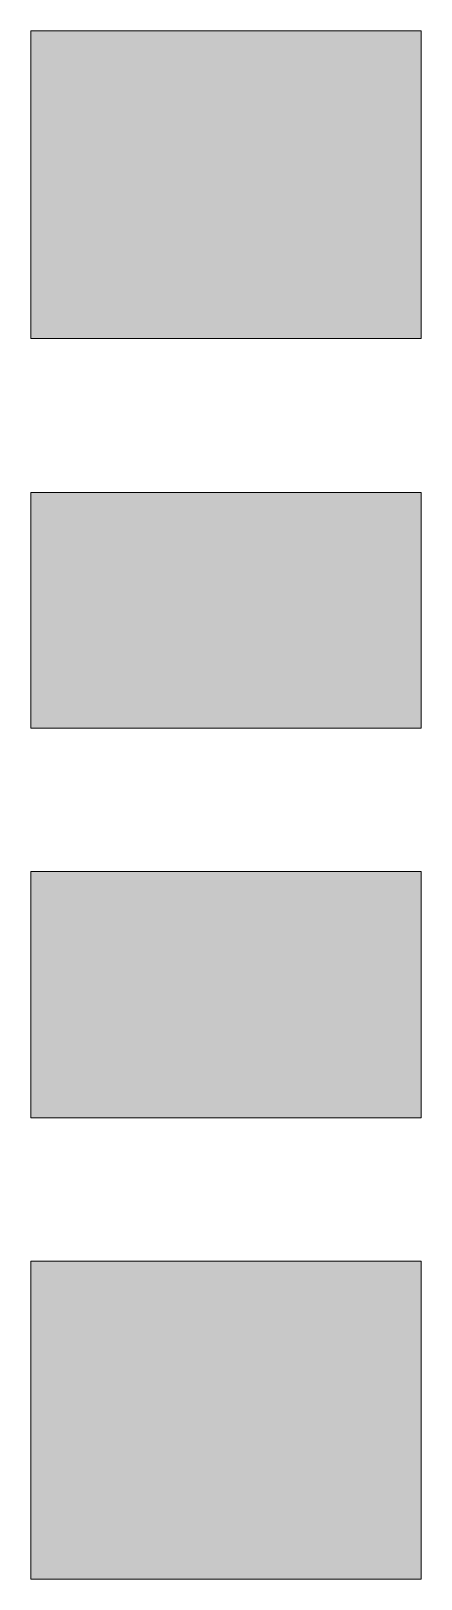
# Model space of a CAD drawing. Extents: x 146 to 361, y 242 to 614.
# Drawn here: x 203.76 to 206.04, y 602.09 to 611.15 of the extents above; entities that cross this region are included whole.
import ezdxf

# ---------------------------------------------------------------- set-up
doc = ezdxf.new("R2010")
doc.units = 0
doc.header["$MEASUREMENT"] = 0
doc.layers.add('Ebene 1', color=7, linetype='Continuous')

msp = doc.modelspace()

# ---------------------------------------------------------------- hatches: boundary and pattern name
at = {"layer": 'Ebene 1', "true_color": 0xffffff}
h = msp.add_hatch(color=7, dxfattribs=at)
h.dxf.hatch_style = 2
h.paths.add_polyline_path([(203.76, 609.351), (206.04, 609.351), (206.04, 611.151), (203.76, 611.151)])
h = msp.add_hatch(color=7, dxfattribs=at)
h.dxf.hatch_style = 2
h.paths.add_polyline_path([(203.76, 607.07), (206.04, 607.07), (206.04, 608.45), (203.76, 608.45)])
h = msp.add_hatch(color=7, dxfattribs=at)
h.dxf.hatch_style = 2
h.paths.add_polyline_path([(203.76, 604.791), (206.04, 604.791), (206.04, 606.2309), (203.76, 606.2309)])
h = msp.add_hatch(color=7, dxfattribs=at)
h.dxf.hatch_style = 2
h.paths.add_polyline_path([(203.76, 602.091), (206.04, 602.091), (206.04, 603.951), (203.76, 603.951)])

# ---------------------------------------------------------------- linework, layer by layer
at = {"layer": 'Ebene 1', "lineweight": 0}
for points in [[(203.76, 609.351), (206.04, 609.351), (206.04, 611.151), (203.76, 611.151), (203.76, 609.351)], [(203.76, 607.07), (206.04, 607.07), (206.04, 608.45), (203.76, 608.45), (203.76, 607.07)], [(203.76, 604.791), (206.04, 604.791), (206.04, 606.2309), (203.76, 606.2309), (203.76, 604.791)], [(203.76, 602.091), (206.04, 602.091), (206.04, 603.951), (203.76, 603.951), (203.76, 602.091)]]:
    msp.add_lwpolyline(points, dxfattribs=at)

doc.saveas('drawing.dxf')
